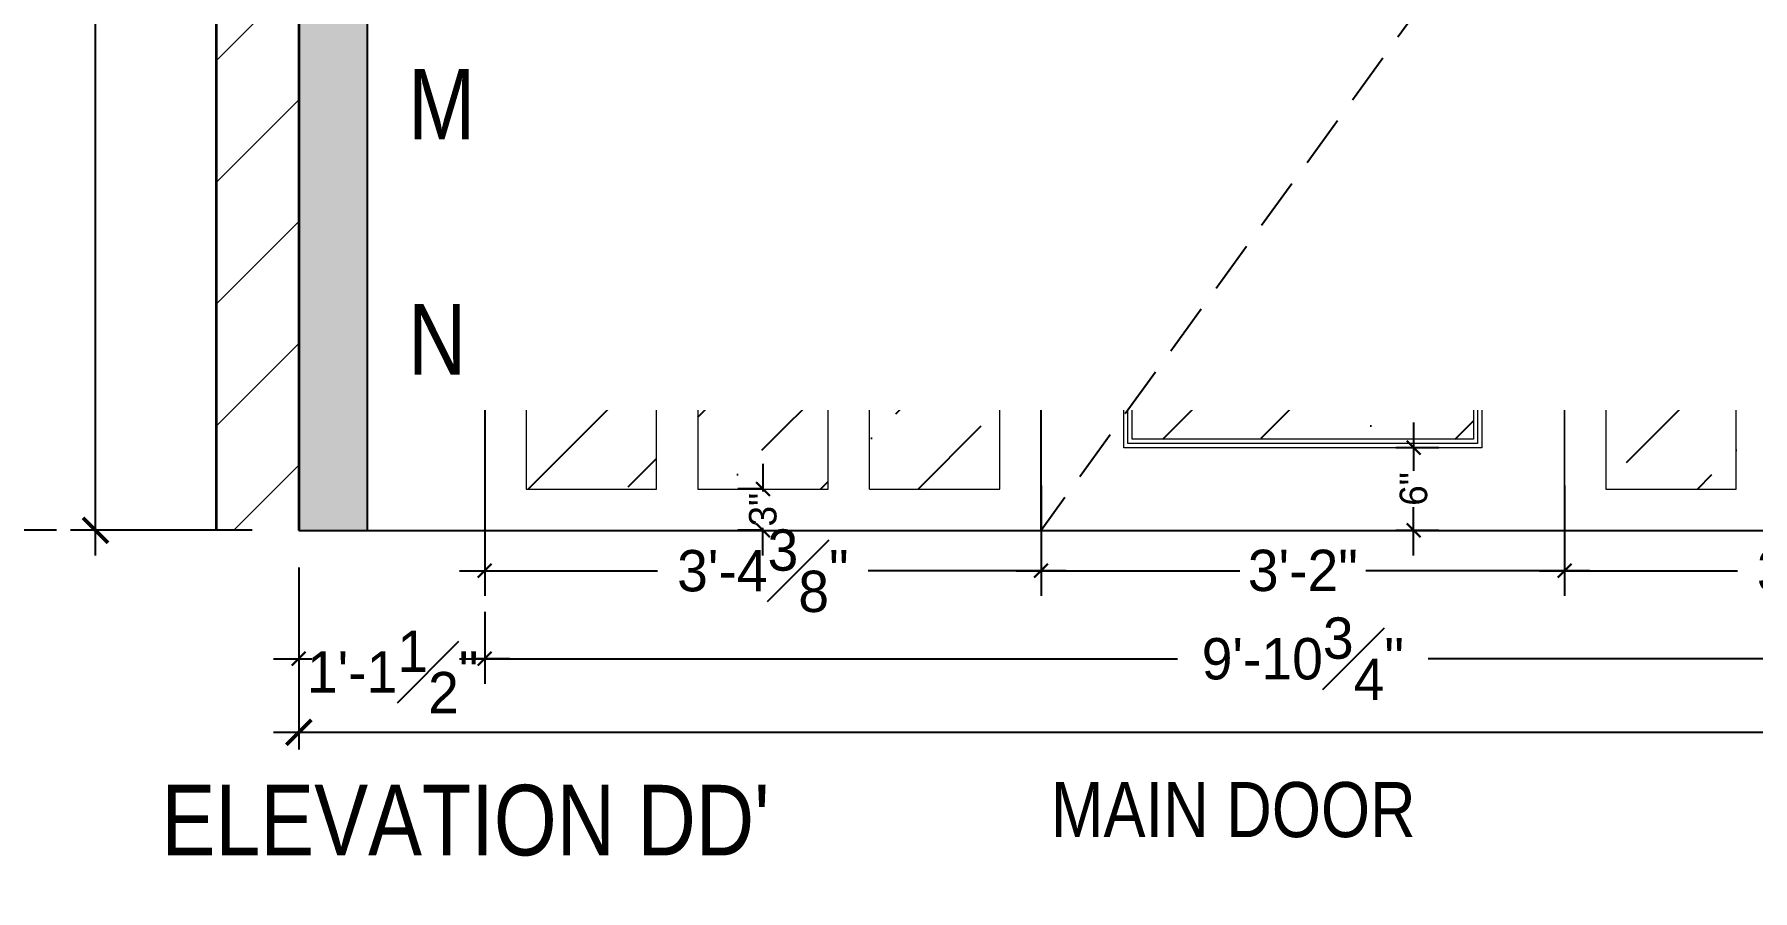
# Model space of a CAD drawing. Header units: inches. Extents: x -137722 to 81594, y -22256 to -1207.
# Drawn here: x -63511.2 to -63386.5, y -3407.5 to -3345.4 of the extents above; entities that cross this region are included whole.
import ezdxf

# ---------------------------------------------------------------- set-up
doc = ezdxf.new("R2010")
doc.units = ezdxf.units.IN
doc.header["$LTSCALE"] = 0.05
doc.header["$MEASUREMENT"] = 0
doc.header["$PDMODE"] = 3
doc.header["$PDSIZE"] = -4
doc.linetypes.add('A2-XREF-115_FURN$0$HIDDEN', pattern=[0.375, 0.25, -0.125])
doc.linetypes.add('DASHED2', pattern=[0.375, 0.25, -0.125])
doc.layers.get('Defpoints').update_dxf_attribs({"linetype": 'DASHED2'})
for name, color, linetype in [('Civil Dimension - Text', 7, 'Continuous'), ('glass', 162, 'Continuous'), ('text', 176, 'Continuous')]:
    doc.layers.add(name, color=color, linetype=linetype)
doc.layers.add('FURNITURE', color=36, linetype='Continuous', lineweight=18)
doc.layers.add('WALL', color=7, linetype='Continuous', lineweight=35)
doc.styles.add('4MMOF3-8', font='ARIALN.TTF', dxfattribs={"height": 5.12})
doc.styles.add('9-128OF1-4', font='stylu.ttf')
doc.dimstyles.new('DIM 1-4', dxfattribs={"dimtxt": 3.0792, "dimasz": 1.82, "dimexe": 1.82, "dimexo": 0, "dimgap": 0.09, "dimtad": 0, "dimzin": 0, "dimdsep": 46, "dimlunit": 4, "dimtxsty": '9-128OF1-4', "dimblk": 'ARCHTICK', "dimcen": 1.8125, "dimdle": 1.82, "dimclrd": 8, "dimclre": 8, "dimadec": 0, "dimazin": 0, "dimtfac": 1, "dimtofl": 0, "dimtmove": 0, "dimatfit": 3, "dimldrblk": 'OPEN90', "dimfxl": 1, "dimtolj": 1, "dimtzin": 0, "dimlwd": -1, "dimarcsym": 0})

# ---------------------------------------------------------------- blocks, each defined once
blk = doc.blocks.new('_ArchTick')
at = {"color": 0, "const_width": 0.15}
blk.add_lwpolyline([(-0.5, -0.5), (0.5, 0.5)], dxfattribs=at)
blk = doc.blocks.new('*D255')
at = {"layer": 'Civil Dimension - Text', "color": 8, "ltscale": 50, "transparency": 16777216}
for p, q in [((-63506.78, -3274.54), (-63506.78, -3324.13)), ((-63506.78, -3383.18), (-63506.78, -3333.6))]:
    blk.add_line(p, q, dxfattribs=at)
at = {"layer": 'Civil Dimension - Text', "color": 8, "lineweight": -2, "ltscale": 50, "transparency": 16777216}
for p, q in [((-63495.4, -3276.36), (-63508.6, -3276.36)), ((-63495.4, -3381.36), (-63508.6, -3381.36))]:
    blk.add_line(p, q, dxfattribs=at)
at = {"layer": 'Defpoints', "color": 0, "ltscale": 50, "transparency": 16777216}
for p in [(-63495.4, -3276.36), (-63506.78, -3381.36), (-63495.4, -3381.36)]:
    blk.add_point(p, dxfattribs=at)
at = {"layer": 'Civil Dimension - Text', "color": 8, "ltscale": 50, "transparency": 16777216, "xscale": 1.82, "yscale": 1.82, "zscale": 1.82}
for p, rotation in [((-63506.78, -3276.36), 90), ((-63506.78, -3381.36), 270)]:
    blk.add_blockref('_ArchTick', p, dxfattribs=dict(at, rotation=rotation))
at = {"layer": 'Civil Dimension - Text', "color": 0, "ltscale": 50, "transparency": 16777216, "insert": (-63506.78, -3328.86), "char_height": 3.079, "attachment_point": 5, "rotation": 90, "style": '9-128OF1-4'}
blk.add_mtext('\\A1;8\'-9"', dxfattribs=at)
blk = doc.blocks.new('_Open90')
at = {"color": 0, "linetype": 'ByBlock', "lineweight": -2}
for p, q in [((0, 0), (-1, 0)), ((-0.5, 0.5), (0, 0)), ((0, 0), (-0.5, -0.5))]:
    blk.add_line(p, q, dxfattribs=at)
blk = doc.blocks.new('*D257')
at = {"layer": 'Civil Dimension - Text', "color": 8, "lineweight": -2, "ltscale": 50, "transparency": 16777216}
for p, q in [((-63492.03, -3387.28), (-63492.03, -3392.5)), ((-63478.53, -3387.28), (-63478.53, -3392.5))]:
    blk.add_line(p, q, dxfattribs=at)
at = {"layer": 'Civil Dimension - Text', "color": 8, "ltscale": 50, "transparency": 16777216}
for p, q in [((-63493.85, -3390.68), (-63491.08, -3390.68)), ((-63476.71, -3390.68), (-63479.34, -3390.68))]:
    blk.add_line(p, q, dxfattribs=at)
at = {"layer": 'Defpoints', "color": 0, "ltscale": 50, "transparency": 16777216}
for p in [(-63492.03, -3387.28), (-63478.53, -3387.28), (-63492.03, -3390.68)]:
    blk.add_point(p, dxfattribs=at)
at = {"layer": 'Civil Dimension - Text', "color": 8, "ltscale": 50, "transparency": 16777216, "rotation": 180}
blk.add_blockref('_ArchTick', (-63492.03, -3390.68), dxfattribs=at)
at = {"layer": 'Civil Dimension - Text', "color": 8, "ltscale": 50, "transparency": 16777216}
blk.add_blockref('_ArchTick', (-63478.53, -3390.68), dxfattribs=at)
at = {"layer": 'Civil Dimension - Text', "color": 0, "ltscale": 50, "transparency": 16777216, "insert": (-63485.21, -3391.64), "char_height": 3, "attachment_point": 5, "style": '9-128OF1-4'}
blk.add_mtext('\\A1;1\'-1{\\H1x;\\S1#2;}"', dxfattribs=at)
blk = doc.blocks.new('*D260')
at = {"layer": 'Civil Dimension - Text', "color": 8, "lineweight": -2, "ltscale": 50, "transparency": 16777216}
for p, q in [((-63242.78, -3383.05), (-63242.78, -3397.84)), ((-63492.03, -3384.05), (-63492.03, -3397.84))]:
    blk.add_line(p, q, dxfattribs=at)
at = {"layer": 'Civil Dimension - Text', "color": 8, "ltscale": 50, "transparency": 16777216}
for p, q in [((-63493.85, -3396.02), (-63378.03, -3396.02)), ((-63240.96, -3396.02), (-63356.78, -3396.02))]:
    blk.add_line(p, q, dxfattribs=at)
at = {"layer": 'Defpoints', "color": 0, "ltscale": 50, "transparency": 16777216}
for p in [(-63242.78, -3383.05), (-63492.03, -3384.05), (-63242.78, -3396.02)]:
    blk.add_point(p, dxfattribs=at)
at = {"layer": 'Civil Dimension - Text', "color": 8, "ltscale": 50, "transparency": 16777216, "xscale": 1.82, "yscale": 1.82, "zscale": 1.82, "rotation": 180}
blk.add_blockref('_ArchTick', (-63492.03, -3396.02), dxfattribs=at)
at = {"layer": 'Civil Dimension - Text', "color": 8, "ltscale": 50, "transparency": 16777216, "xscale": 1.82, "yscale": 1.82, "zscale": 1.82}
blk.add_blockref('_ArchTick', (-63242.78, -3396.02), dxfattribs=at)
at = {"layer": 'Civil Dimension - Text', "color": 0, "ltscale": 50, "transparency": 16777216, "insert": (-63367.4, -3396.02), "char_height": 4, "attachment_point": 5, "style": '9-128OF1-4'}
blk.add_mtext('\\A1;20\'-9{\\H1x;\\S1#4;}"', dxfattribs=at)
blk = doc.blocks.new('*D332')
at = {"layer": 'Civil Dimension - Text', "color": 8, "lineweight": -2, "ltscale": 50, "transparency": 16777216}
for p, q in [((-63478.53, -3387.28), (-63478.53, -3392.5)), ((-63359.78, -3387.28), (-63359.78, -3392.5))]:
    blk.add_line(p, q, dxfattribs=at)
at = {"layer": 'Civil Dimension - Text', "color": 8, "ltscale": 50, "transparency": 16777216}
for p, q in [((-63480.35, -3390.68), (-63428.25, -3390.68)), ((-63357.96, -3390.68), (-63410.06, -3390.68))]:
    blk.add_line(p, q, dxfattribs=at)
at = {"layer": 'Defpoints', "color": 0, "ltscale": 50, "transparency": 16777216}
for p in [(-63478.53, -3387.28), (-63359.78, -3387.28), (-63359.78, -3390.68)]:
    blk.add_point(p, dxfattribs=at)
at = {"layer": 'Civil Dimension - Text', "color": 8, "ltscale": 50, "transparency": 16777216, "rotation": 180}
blk.add_blockref('_ArchTick', (-63478.53, -3390.68), dxfattribs=at)
at = {"layer": 'Civil Dimension - Text', "color": 8, "ltscale": 50, "transparency": 16777216}
blk.add_blockref('_ArchTick', (-63359.78, -3390.68), dxfattribs=at)
at = {"layer": 'Civil Dimension - Text', "color": 0, "ltscale": 50, "transparency": 16777216, "insert": (-63419.15, -3390.68), "char_height": 3, "attachment_point": 5, "style": '9-128OF1-4'}
blk.add_mtext('\\A1;9\'-10{\\H1x;\\S3#4;}"', dxfattribs=at)
blk = doc.blocks.new('*D339')
at = {"layer": 'Civil Dimension - Text', "color": 8, "ltscale": 50, "transparency": 16777216}
for p, q in [((-63411.11, -3373.54), (-63411.11, -3377.05)), ((-63411.11, -3383.18), (-63411.11, -3379.67))]:
    blk.add_line(p, q, dxfattribs=at)
at = {"layer": 'Civil Dimension - Text', "color": 8, "lineweight": -2, "ltscale": 50, "transparency": 16777216}
for p, q in [((-63412.41, -3375.36), (-63409.29, -3375.36)), ((-63412.41, -3381.36), (-63409.29, -3381.36))]:
    blk.add_line(p, q, dxfattribs=at)
at = {"layer": 'Defpoints', "color": 0, "ltscale": 50, "transparency": 16777216}
for p in [(-63412.41, -3375.36), (-63412.41, -3381.36), (-63411.11, -3381.36)]:
    blk.add_point(p, dxfattribs=at)
at = {"layer": 'Civil Dimension - Text', "color": 8, "ltscale": 50, "transparency": 16777216}
for p, rotation in [((-63411.11, -3375.36), 90), ((-63411.11, -3381.36), 270)]:
    blk.add_blockref('_ArchTick', p, dxfattribs=dict(at, rotation=rotation))
at = {"layer": 'Civil Dimension - Text', "color": 0, "ltscale": 50, "transparency": 16777216, "insert": (-63411.11, -3378.36), "char_height": 2, "attachment_point": 5, "rotation": 90, "style": '9-128OF1-4'}
blk.add_mtext('\\A1;6"', dxfattribs=at)
blk = doc.blocks.new('*D340')
at = {"layer": 'Civil Dimension - Text', "color": 8, "lineweight": -2, "ltscale": 50, "transparency": 16777216}
for p, q in [((-63438.15, -3378.1), (-63438.15, -3386.11)), ((-63400.15, -3378.1), (-63400.15, -3386.11))]:
    blk.add_line(p, q, dxfattribs=at)
at = {"layer": 'Civil Dimension - Text', "color": 8, "ltscale": 50, "transparency": 16777216}
for p, q in [((-63439.97, -3384.29), (-63423.73, -3384.29)), ((-63398.33, -3384.29), (-63414.57, -3384.29))]:
    blk.add_line(p, q, dxfattribs=at)
at = {"layer": 'Defpoints', "color": 0, "ltscale": 50, "transparency": 16777216}
for p in [(-63438.15, -3378.1), (-63400.15, -3378.1), (-63438.15, -3384.29)]:
    blk.add_point(p, dxfattribs=at)
at = {"layer": 'Civil Dimension - Text', "color": 8, "ltscale": 50, "transparency": 16777216, "rotation": 180}
blk.add_blockref('_ArchTick', (-63438.15, -3384.29), dxfattribs=at)
at = {"layer": 'Civil Dimension - Text', "color": 8, "ltscale": 50, "transparency": 16777216}
blk.add_blockref('_ArchTick', (-63400.15, -3384.29), dxfattribs=at)
at = {"layer": 'Civil Dimension - Text', "color": 0, "ltscale": 50, "transparency": 16777216, "insert": (-63419.15, -3384.29), "char_height": 3, "attachment_point": 5, "style": '9-128OF1-4'}
blk.add_mtext('\\A1;3\'-2"', dxfattribs=at)
blk = doc.blocks.new('*D341')
at = {"layer": 'Civil Dimension - Text', "color": 8, "lineweight": -2, "ltscale": 50, "transparency": 16777216}
for p, q in [((-63400.15, -3378.1), (-63400.15, -3386.11)), ((-63359.78, -3379.8), (-63359.78, -3386.11))]:
    blk.add_line(p, q, dxfattribs=at)
at = {"layer": 'Civil Dimension - Text', "color": 8, "ltscale": 50, "transparency": 16777216}
for p, q in [((-63401.97, -3384.29), (-63387.61, -3384.29)), ((-63357.96, -3384.29), (-63372.33, -3384.29))]:
    blk.add_line(p, q, dxfattribs=at)
at = {"layer": 'Defpoints', "color": 0, "ltscale": 50, "transparency": 16777216}
for p in [(-63400.15, -3378.1), (-63359.78, -3379.8), (-63359.78, -3384.29)]:
    blk.add_point(p, dxfattribs=at)
at = {"layer": 'Civil Dimension - Text', "color": 8, "ltscale": 50, "transparency": 16777216, "rotation": 180}
blk.add_blockref('_ArchTick', (-63400.15, -3384.29), dxfattribs=at)
at = {"layer": 'Civil Dimension - Text', "color": 8, "ltscale": 50, "transparency": 16777216}
blk.add_blockref('_ArchTick', (-63359.78, -3384.29), dxfattribs=at)
at = {"layer": 'Civil Dimension - Text', "color": 0, "ltscale": 50, "transparency": 16777216, "insert": (-63379.97, -3384.29), "char_height": 3, "attachment_point": 5, "style": '9-128OF1-4'}
blk.add_mtext('\\A1;3\'-4{\\H1x;\\S3#8;}"', dxfattribs=at)
blk = doc.blocks.new('*D342')
at = {"layer": 'Civil Dimension - Text', "color": 8, "lineweight": -2, "ltscale": 50, "transparency": 16777216}
for p, q in [((-63438.15, -3378.1), (-63438.15, -3386.11)), ((-63478.53, -3378.39), (-63478.53, -3386.11))]:
    blk.add_line(p, q, dxfattribs=at)
at = {"layer": 'Civil Dimension - Text', "color": 8, "ltscale": 50, "transparency": 16777216}
for p, q in [((-63480.35, -3384.29), (-63465.98, -3384.29)), ((-63436.33, -3384.29), (-63450.7, -3384.29))]:
    blk.add_line(p, q, dxfattribs=at)
at = {"layer": 'Defpoints', "color": 0, "ltscale": 50, "transparency": 16777216}
for p in [(-63438.15, -3378.1), (-63478.53, -3378.39), (-63478.53, -3384.29)]:
    blk.add_point(p, dxfattribs=at)
at = {"layer": 'Civil Dimension - Text', "color": 8, "ltscale": 50, "transparency": 16777216, "rotation": 180}
blk.add_blockref('_ArchTick', (-63478.53, -3384.29), dxfattribs=at)
at = {"layer": 'Civil Dimension - Text', "color": 8, "ltscale": 50, "transparency": 16777216}
blk.add_blockref('_ArchTick', (-63438.15, -3384.29), dxfattribs=at)
at = {"layer": 'Civil Dimension - Text', "color": 0, "ltscale": 50, "transparency": 16777216, "insert": (-63458.34, -3384.29), "char_height": 3, "attachment_point": 5, "style": '9-128OF1-4'}
blk.add_mtext('\\A1;3\'-4{\\H1x;\\S3#8;}"', dxfattribs=at)
blk = doc.blocks.new('*D533')
at = {"layer": 'Civil Dimension - Text', "color": 8, "ltscale": 50, "transparency": 16777216}
for p, q in [((-63458.34, -3376.54), (-63458.34, -3378.53)), ((-63458.34, -3383.18), (-63458.34, -3381.19))]:
    blk.add_line(p, q, dxfattribs=at)
at = {"layer": 'Civil Dimension - Text', "color": 8, "lineweight": -2, "ltscale": 50, "transparency": 16777216}
for p, q in [((-63458.34, -3378.36), (-63460.16, -3378.36)), ((-63458.34, -3381.36), (-63460.16, -3381.36))]:
    blk.add_line(p, q, dxfattribs=at)
at = {"layer": 'Defpoints', "color": 0, "ltscale": 50, "transparency": 16777216}
for p in [(-63458.34, -3378.36), (-63458.34, -3381.36), (-63458.34, -3381.36)]:
    blk.add_point(p, dxfattribs=at)
at = {"layer": 'Civil Dimension - Text', "color": 8, "ltscale": 50, "transparency": 16777216}
for p, rotation in [((-63458.34, -3378.36), 90), ((-63458.34, -3381.36), 270)]:
    blk.add_blockref('_ArchTick', p, dxfattribs=dict(at, rotation=rotation))
at = {"layer": 'Civil Dimension - Text', "color": 0, "ltscale": 50, "transparency": 16777216, "insert": (-63458.34, -3379.86), "char_height": 2, "attachment_point": 5, "rotation": 90, "style": '9-128OF1-4'}
blk.add_mtext('\\A1;3"', dxfattribs=at)
blk = doc.blocks.new('*D721')
at = {"layer": 'Civil Dimension - Text', "color": 8, "ltscale": 50, "transparency": 16777216}
for p, q in [((-63513.55, -3255.04), (-63513.55, -3312.23)), ((-63513.55, -3383.18), (-63513.55, -3326))]:
    blk.add_line(p, q, dxfattribs=at)
at = {"layer": 'Civil Dimension - Text', "color": 8, "lineweight": -2, "ltscale": 50, "transparency": 16777216}
for p, q in [((-63507.69, -3256.86), (-63515.37, -3256.86)), ((-63509.62, -3381.36), (-63515.37, -3381.36))]:
    blk.add_line(p, q, dxfattribs=at)
at = {"layer": 'Defpoints', "color": 0, "ltscale": 50, "transparency": 16777216}
for p in [(-63507.69, -3256.86), (-63513.55, -3381.36), (-63509.62, -3381.36)]:
    blk.add_point(p, dxfattribs=at)
at = {"layer": 'Civil Dimension - Text', "color": 8, "ltscale": 50, "transparency": 16777216, "xscale": 1.82, "yscale": 1.82, "zscale": 1.82}
for p, rotation in [((-63513.55, -3256.86), 90), ((-63513.55, -3381.36), 270)]:
    blk.add_blockref('_ArchTick', p, dxfattribs=dict(at, rotation=rotation))
at = {"layer": 'Civil Dimension - Text', "color": 0, "ltscale": 50, "transparency": 16777216, "insert": (-63513.55, -3319.11), "char_height": 3.0792, "attachment_point": 5, "rotation": 90, "style": '9-128OF1-4'}
blk.add_mtext('\\A1;10\'-4{\\H1x;\\S1/2;}"', dxfattribs=at)

msp = doc.modelspace()

# ---------------------------------------------------------------- hatches: boundary and pattern name
at = {"ltscale": 50, "true_color": 0xfecc66}
h = msp.add_hatch(color=31, dxfattribs=at)
h.dxf.hatch_style = 1
h.paths.add_polyline_path([(-63487.0297, -3276.3618), (-63492.0297, -3276.3618), (-63492.0297, -3381.3618), (-63487.0297, -3381.3618)])
at = {"layer": 'FURNITURE', "ltscale": 50}
h = msp.add_hatch(dxfattribs=at)
h.set_pattern_fill('ANSI31', color=256, scale=50)
h.set_pattern_definition([(45, (854.8855, 0), (-4.4194174, 4.4194174), [])])
h.paths.add_polyline_path([(-63492.0297, -3276.3618), (-63498.0297, -3276.3618), (-63498.0297, -3381.3618), (-63492.0297, -3381.3618)])
at = {"layer": 'glass', "ltscale": 50}
h = msp.add_hatch(dxfattribs=at)
h.set_pattern_fill('ANSI36', color=256, scale=40)
h.paths.add_polyline_path([(-63406.7747, -3282.9818), (-63431.5347, -3282.9818), (-63431.5347, -3374.7418), (-63406.7747, -3374.7418)])
h = msp.add_hatch(dxfattribs=at)
h.set_pattern_fill('ANSI36', color=256, scale=40)
h.paths.add_polyline_path([(-63453.613, -3330.3618), (-63463.0713, -3330.3618), (-63463.0713, -3378.3618), (-63453.613, -3378.3618)])
h = msp.add_hatch(dxfattribs=at)
h.set_pattern_fill('ANSI36', color=256, scale=40)
h.paths.add_polyline_path([(-63466.0713, -3346.8618), (-63475.5297, -3346.8618), (-63475.5297, -3378.3618), (-63466.0713, -3378.3618)])
h = msp.add_hatch(dxfattribs=at)
h.set_pattern_fill('ANSI36', color=256, scale=40)
h.paths.add_polyline_path([(-63441.1547, -3346.8618), (-63450.613, -3346.8618), (-63450.613, -3378.3618), (-63441.1547, -3378.3618)])
h = msp.add_hatch(dxfattribs=at)
h.set_pattern_fill('ANSI36', color=256, scale=40)
h.paths.add_polyline_path([(-63387.6963, -3346.8618), (-63397.1547, -3346.8618), (-63397.1547, -3378.3618), (-63387.6963, -3378.3618)])

# ---------------------------------------------------------------- linework, layer by layer
at = {"ltscale": 50}
for p, q in [((-63487.0297, -3381.3618), (-63487.0297, -3276.3618)), ((-63466.0713, -3346.8618), (-63475.5297, -3346.8618)), ((-63441.1547, -3346.8618), (-63450.613, -3346.8618)), ((-63387.6963, -3346.8618), (-63397.1547, -3346.8618)), ((-63492.0297, -3381.3618), (-63242.7797, -3381.3618))]:
    msp.add_line(p, q, dxfattribs=at)
msp.add_lwpolyline([(-63438.1547, -3276.3618), (-63478.5297, -3276.3618), (-63478.5297, -3381.3618), (-63438.1547, -3381.3618)], close=True, dxfattribs=at)
at = {"layer": 'Civil Dimension - Text', "ltscale": 50}
for p, q in [((-63478.5297, -3256.8618), (-63478.5297, -3381.3618)), ((-63498.0297, -3276.3618), (-63498.0297, -3381.3618))]:
    msp.add_line(p, q, dxfattribs=at)
at = {"layer": 'FURNITURE', "ltscale": 50}
for p, q in [((-63438.1547, -3381.3618), (-63438.1547, -3276.3618)), ((-63400.1547, -3381.3618), (-63400.1547, -3276.3618)), ((-63463.0713, -3330.3618), (-63463.0713, -3378.3618)), ((-63453.613, -3378.3618), (-63453.613, -3330.3618)), ((-63466.0713, -3378.3618), (-63466.0713, -3346.8618)), ((-63450.613, -3378.3618), (-63450.613, -3346.8618)), ((-63387.6963, -3378.3618), (-63387.6963, -3346.8618))]:
    msp.add_line(p, q, dxfattribs=at)
for points in [[(-63438.1547, -3276.3618), (-63400.1547, -3276.3618), (-63400.1547, -3381.3618), (-63438.1547, -3381.3618)], [(-63432.1547, -3282.3618), (-63406.1547, -3282.3618), (-63406.1547, -3375.3618), (-63432.1547, -3375.3618)], [(-63431.8447, -3282.6718), (-63406.4647, -3282.6718), (-63406.4647, -3375.0518), (-63431.8447, -3375.0518)], [(-63431.5347, -3282.9818), (-63406.7747, -3282.9818), (-63406.7747, -3374.7418), (-63431.5347, -3374.7418)]]:
    msp.add_lwpolyline(points, close=True, dxfattribs=at)
for points in [[(-63475.5297, -3346.8618), (-63475.5297, -3378.3618), (-63466.0713, -3378.3618)], [(-63450.613, -3378.3618), (-63441.1547, -3378.3618), (-63441.1547, -3346.8618)], [(-63397.1547, -3346.8618), (-63397.1547, -3378.3618), (-63387.6963, -3378.3618)], [(-63463.0713, -3378.3618), (-63453.613, -3378.3618)]]:
    msp.add_lwpolyline(points, dxfattribs=at)
at = {"layer": 'WALL'}
for p, q in [((-63498.0297, -3276.3618), (-63498.0297, -3381.3618)), ((-63492.0297, -3276.3618), (-63492.0297, -3381.3618))]:
    msp.add_line(p, q, dxfattribs=at)

# ---------------------------------------------------------------- dimensions: what is measured, and where the dimension line sits
at = {"layer": 'Civil Dimension - Text', "ltscale": 50}
for base, p1, p2, override, picture, middle in [((-63513.5495, -3381.3618), (-63507.6884, -3256.8618), (-63509.618, -3381.3618), {"dimtmove": 1, "dimfxl": 0, "dimarcsym": 1}, '*D721', (-63513.5495, -3319.1118)), ((-63506.7763, -3381.3618), (-63495.4017, -3276.3618), (-63495.4017, -3381.3618), {"dimtmove": 1, "dimfxl": 0, "dimarcsym": 1}, '*D255', (-63506.7763, -3328.8618)), ((-63411.1136, -3381.3618), (-63412.4066, -3375.3618), (-63412.4066, -3381.3618), {"dimtxt": 2, "dimasz": 1, "dimdec": 3, "dimtdec": 3, "dimtmove": 1, "dimfxl": 0, "dimfrac": 1, "dimarcsym": 1}, '*D339', (-63411.1136, -3378.3618)), ((-63458.3422, -3381.3618), (-63458.3422, -3378.3618), (-63458.3422, -3381.3618), {"dimtxt": 2, "dimasz": 1, "dimdec": 3, "dimtdec": 3, "dimtmove": 1, "dimfxl": 0, "dimfrac": 1, "dimarcsym": 1}, '*D533', (-63458.3422, -3379.8618))]:
    dim = msp.add_linear_dim(base=base, p1=p1, p2=p2, angle=90, dimstyle='DIM 1-4', override=override, dxfattribs=at)
    dim.commit()
    dim.dimension.update_dxf_attribs({"geometry": picture, "text_midpoint": middle})
for base, p1, p2, override, picture, middle in [((-63478.5297, -3384.2897), (-63438.1547, -3378.103), (-63478.5297, -3378.3891), {"dimtxt": 3, "dimasz": 1, "dimdec": 3, "dimtdec": 3, "dimtmove": 1, "dimfxl": 0, "dimfrac": 1, "dimarcsym": 1}, '*D342', (-63458.3422, -3384.2897)), ((-63438.1547, -3384.2897), (-63400.1547, -3378.103), (-63438.1547, -3378.103), {"dimtxt": 3, "dimasz": 1, "dimdec": 3, "dimtdec": 3, "dimtmove": 1, "dimfxl": 0, "dimfrac": 1, "dimarcsym": 1}, '*D340', (-63419.1547, -3384.2897)), ((-63359.7797, -3384.2897), (-63400.1547, -3378.103), (-63359.7797, -3379.8038), {"dimtxt": 3, "dimasz": 1, "dimdec": 3, "dimtdec": 3, "dimtmove": 1, "dimfxl": 0, "dimfrac": 1, "dimarcsym": 1}, '*D341', (-63379.9672, -3384.2897)), ((-63242.7797, -3396.02), (-63492.0297, -3384.0459), (-63242.7797, -3383.0497), {"dimtxt": 4, "dimdec": 3, "dimtdec": 3, "dimtmove": 1, "dimfxl": 0, "dimfrac": 1, "dimarcsym": 1}, '*D260', (-63367.4047, -3396.02)), ((-63359.7797, -3390.6834), (-63478.5297, -3387.2765), (-63359.7797, -3387.2765), {"dimtxt": 3, "dimasz": 1, "dimdec": 3, "dimtdec": 3, "dimtmove": 1, "dimfxl": 0, "dimfrac": 1, "dimarcsym": 1}, '*D332', (-63419.1547, -3390.6834))]:
    dim = msp.add_linear_dim(base=base, p1=p1, p2=p2, dimstyle='DIM 1-4', override=override, dxfattribs=at)
    dim.commit()
    dim.dimension.update_dxf_attribs({"geometry": picture, "text_midpoint": middle})
dim = msp.add_linear_dim(base=(-63492.0297, -3390.6834), p1=(-63478.5297, -3387.2765), p2=(-63492.0297, -3387.2765), dimstyle='DIM 1-4', override={"dimtxt": 3, "dimasz": 1, "dimdec": 3, "dimtdec": 3, "dimtmove": 1, "dimfxl": 0, "dimfrac": 1, "dimarcsym": 1}, dxfattribs=at)
dim.commit()
dim.dimension.update_dxf_attribs({"geometry": '*D257', "text_midpoint": (-63485.2077, -3391.6384), "dimtype": 160})

# ---------------------------------------------------------------- next in the draw order: texts
at = {"layer": 'text', "ltscale": 50, "char_height": 5.12, "attachment_point": 4, "style": '4MMOF3-8', "bg_fill": 2}
for s, insert, width in [('C\\P\\PO\\P\\PL\\P\\PU\\P\\PM\\P\\PN', (-63484.0978, -3324.8271), 100.677375), ("\\pi11.44691;ELEVATION DD'", (-63513.436, -3402.4286), 66.281096)]:
    msp.add_mtext(s, dxfattribs=dict(at, insert=insert, width=width))

# ---------------------------------------------------------------- next in the draw order: linework, layer by layer
at = {"linetype": 'A2-XREF-115_FURN$0$HIDDEN', "ltscale": 300}
msp.add_line((-63400.1547, -3328.8618), (-63438.1547, -3381.3618), dxfattribs=at)

# ---------------------------------------------------------------- next in the draw order: texts
at = {"layer": 'text', "ltscale": 50, "insert": (-63457.5435, -3401.6578), "char_height": 4, "width": 66.281096, "attachment_point": 4, "style": '4MMOF3-8', "bg_fill": 2}
msp.add_mtext('\\pi20.10508;MAIN DOOR', dxfattribs=at)

doc.saveas('drawing.dxf')
